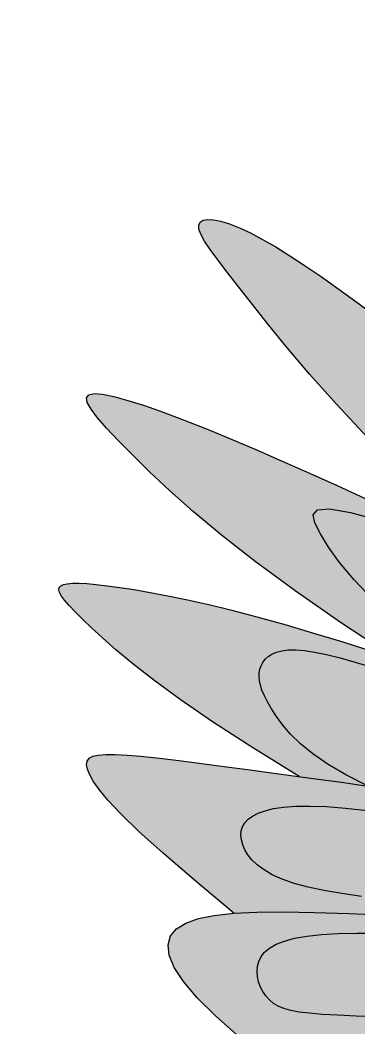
# Model space of a CAD drawing. Header units: millimetres. Extents: x -754 to 578, y -31 to 612.
# Drawn here: x 23.13 to 28.36, y 370.26 to 385.8 of the extents above; entities that cross this region are included whole.
import ezdxf

# ---------------------------------------------------------------- set-up
doc = ezdxf.new("R2010")
doc.units = ezdxf.units.MM
for name, color, linetype in [('Images', 7, 'Continuous'), ('magpie', 4, 'Continuous'), ('magpiefill', 3, 'Continuous')]:
    doc.layers.add(name, color=color, linetype=linetype)
picture_1 = doc.add_image_def('image8.png', size_in_pixel=(273, 248))

msp = doc.modelspace()

# ---------------------------------------------------------------- hatches: boundary and pattern name
at = {"layer": 'magpiefill'}
h = msp.add_hatch(color=253, dxfattribs=at)
h.dxf.hatch_style = 1
h.paths.add_polyline_path([(28.90042100318682, 381.024344027085), (28.60035963571966, 381.2495931526117), (28.31306812757468, 381.4616141762788), (28.03834915840342, 381.6601537130851), (27.77679525235255, 381.8443072583486), (27.52899893356872, 382.0131703073872), (27.29555272619859, 382.1658383555189), (27.07704915438883, 382.3014068980619), (26.8740807422861, 382.4189714303341), (26.68724001403704, 382.5176274476535), (26.51720388881978, 382.5967073391733), (26.36498686593825, 382.6564910693865), (26.23168783972782, 382.6974954966215), (26.11840570452388, 382.7202374792062), (26.0262393546618, 382.725233875469), (25.95628768447697, 382.713001543738), (25.90964958830476, 382.6840573423415), (25.88742396048057, 382.6389181296076), (25.89070789795767, 382.5774313566442), (25.92059130816094, 382.4967668456783), (25.97816230113318, 382.3934250117163), (26.06450898691718, 382.2639062697647), (26.1807194755557, 382.10471103483), (26.32788187709156, 381.9123397219191), (26.5070843015676, 381.6832927460381), (26.71941485902653, 381.4140705221939), (26.96739790285731, 381.101326713941), (27.25930275983428, 380.7423279790261), (27.60483500007774, 380.3344942237443), (28.0137001937081, 379.8752453543905), (28.49560391084577, 379.3620012772597), (29.06025172161116, 378.7921818986467), (29.71734919612467, 378.1632071248464), (30.47660190450653, 377.4724968621539), (30.59064489071265, 377.4179997076802), (31.00274170023106, 377.2194532943985), (31.4143939385523, 377.0193072365893), (31.5646844508628, 376.9455147257817), (31.23956142396547, 377.3758830103611), (30.93917442378235, 377.7650719387426), (30.66364794498236, 378.1151386111062), (30.41310648223465, 378.4281401276317), (30.1876745302082, 378.7061335884994), (29.98747658357199, 378.9511760938892), (29.81263713699513, 379.1653247439808), (29.6632806851466, 379.3506366389549), (29.53937760278573, 379.5091716374181), (29.44028178503279, 379.643000631687), (29.36519300709829, 379.7541972725051), (29.31331104419276, 379.8448352106161), (29.2838356715267, 379.9169880967634), (29.27596666431065, 379.9727295816905), (29.28890379775512, 380.0141333161412), (29.32184684707063, 380.0432729508591), (29.37891866463503, 380.058535500048), (29.48393441149542, 380.0435614317535), (29.66563232586624, 379.9783045774818), (29.95275064596193, 379.8427187687387), (30.37402760999692, 379.6167578370304), (30.95820145618564, 379.2803756138629), (31.68460058783433, 378.8432587216279), (31.18457591750416, 379.2406086976608), (30.72555706176983, 379.6043661977009), (30.30339747780676, 379.9375334351509), (29.91395062279104, 380.2431126234123), (29.55306995389846, 380.5241059758872), (29.21660892830507, 380.7835157059774)])
h = msp.add_hatch(color=253, dxfattribs=at)
h.dxf.hatch_style = 1
h.paths.add_polyline_path([(28.45696870206637, 378.4228482388336), (28.02376437046272, 378.6213454410735), (27.59601350835884, 378.8146289158674), (27.17721345179667, 379.0006842583584), (26.77086153681811, 379.1774970636894), (26.38045509946512, 379.3430529270035), (26.00953099060202, 379.4953769431855), (25.66178412038263, 379.6326522060872), (25.34094891378327, 379.7531013093022), (25.05075979578017, 379.8549468464241), (24.7949511913496, 379.9364114110465), (24.57725752546782, 379.9957175967631), (24.40141322311109, 380.0310879971675), (24.27115270925568, 380.0407452058531), (24.1893311387395, 380.0231290556782), (24.15528658584715, 379.9775483365593), (24.16747785472486, 379.9035290776778), (24.22436374951889, 379.8005973082144), (24.32440307437547, 379.6682790573506), (24.46605463344085, 379.5061003542674), (24.64777723086128, 379.3135872281459), (24.86802967078297, 379.0902657081674), (25.12741580825707, 378.8352953808147), (25.435119701954, 378.5463700617775), (25.80247046144911, 378.2208171240475), (26.24079719631769, 377.8559639406162), (26.76142901613508, 377.4491378844752), (27.37569503047659, 376.9976663286162), (28.09492434891753, 376.4988766460306), (28.93044608103315, 375.95009620971), (29.13245068864369, 375.884896491207), (29.68054815663492, 375.7041043129399), (30.25312694999837, 375.5118182165617), (30.43186673683189, 375.4508973366933), (29.83836876173456, 375.8392157433712), (29.33477145280303, 376.2071567760942), (28.91331272140471, 376.5527563087618), (28.56623047890714, 376.8740502152737), (28.28576263667783, 377.1690743695294), (28.06414710608431, 377.4358646454285), (27.89362179849408, 377.6724569168706), (27.76642462527468, 377.8768870577551), (27.68057866433771, 378.0460568658957), (27.65724765977109, 378.1723318347607), (27.72338052220684, 378.2469433817326), (27.90592616227696, 378.2611229241938), (28.23183349061346, 378.2061018795266), (28.72805141784836, 378.0731116651132), (29.42152885461365, 377.8533836983363), (30.33921471154191, 377.5381493965779), (30.17540640884013, 377.6164276552713), (29.75432915345673, 377.8162183160077), (29.32574842960537, 378.0182702714437), (28.8921291671279, 378.2211517140047)])
h = msp.add_hatch(color=255, dxfattribs=at)
h.dxf.hatch_style = 1
h.paths.add_polyline_path([(29.33477145280303, 376.2071567760942), (29.83836876173456, 375.8392157433712), (30.4318667368319, 375.4508973366933), (30.84944611113056, 375.3085714262297), (31.46728567274361, 375.0951151205507), (32.09850962881463, 374.8730722959285), (32.73350296363629, 374.6442839032159), (33.36265066150162, 374.410590893266), (33.97633770670352, 374.1738342169315), (34.88212984500365, 373.8076165889436), (35.62848476925751, 373.4635916981497), (35.95139602684753, 373.4635916981497), (36.20972332065026, 373.5281414041131), (36.33888839444285, 373.7217905220036), (36.42580309924662, 374.3298976057929), (36.12639312607525, 374.5223797914617), (35.74830468864145, 374.7512854118011), (35.34085271410036, 374.986844844799), (34.91110461440118, 375.2264481985604), (34.46612780149307, 375.4674855811911), (34.01298968732521, 375.7073471007961), (33.55875768384678, 375.943422865481), (33.11049920300709, 376.1731029833511), (32.67365423790405, 376.3944594076336), (32.24715310623191, 376.6082914720433), (31.82829870683369, 376.8160803554164), (31.41439393855233, 377.0193072365893), (31.00274170023091, 377.2194532943985), (30.59064489071253, 377.4179997076803), (30.33921471154192, 377.5381493965779), (29.42152885461365, 377.8533836983363), (28.72805141784836, 378.0731116651132), (28.23183349061346, 378.2061018795266), (27.90592616227696, 378.2611229241938), (27.72338052220684, 378.2469433817326), (27.65724765977109, 378.1723318347607), (27.68057866433771, 378.0460568658957), (27.76642462527468, 377.8768870577551), (27.89362179849408, 377.6724569168706), (28.06414710608431, 377.4358646454285), (28.28576263667783, 377.1690743695294), (28.56623047890714, 376.8740502152737), (28.91331272140471, 376.5527563087618)])
h = msp.add_hatch(color=253, dxfattribs=at)
h.dxf.hatch_style = 1
h.paths.add_polyline_path([(27.64245581293949, 376.3529772757653), (27.19969322247341, 376.4824615400119), (26.78511674539769, 376.5977857653597), (26.399274688993, 376.6986734651047), (26.0419447592479, 376.7858751023587), (25.71271201182798, 376.8603978776871), (25.41116150239882, 376.9232489916555), (25.13687828662601, 376.9754356448291), (24.88944742017512, 377.0179650377736), (24.66845395871174, 377.0518443710545), (24.47348295790144, 377.0780808452371), (24.30399104322631, 377.097513794126), (24.15892111943437, 377.1103110844821), (24.03708766109008, 377.1164727163055), (23.93730514275798, 377.115998689596), (23.85838803900257, 377.1088890043538), (23.79915082438833, 377.0951436605788), (23.75840797347979, 377.0747626582711), (23.73497396084144, 377.0477459974305), (23.72806337623683, 377.0137727574043), (23.73849127022564, 376.9712383349279), (23.76747280856662, 376.9182172060837), (23.8162231570185, 376.8527838469545), (23.88595748134003, 376.7730127336227), (23.97789094728994, 376.676978342171), (24.09323872062696, 376.5627551486819), (24.23321596710984, 376.4284176292379), (24.40109437565612, 376.2715257175076), (24.60837172781864, 376.0875811775048), (24.86860232830901, 375.8715712308287), (25.1953404818389, 375.6184830990787), (25.60214049311993, 375.3233040038544), (26.10255666686375, 374.9810211667552), (26.71014330778199, 374.5866218093807), (27.43770640167772, 374.1355570859628), (27.73254867471571, 374.0955490888745), (28.0907877908654, 374.0459001981635), (28.46254197908979, 373.992933478186), (28.50595031346895, 373.9865442263223), (28.16804547925681, 374.1547827969438), (27.88507739494058, 374.3206103015958), (27.65117778804624, 374.4825006360869), (27.46047838609991, 374.6389276962259), (27.3071109166277, 374.7883653778218), (27.18520710715572, 374.9292875766832), (27.08889868521009, 375.060168188619), (27.01231737831692, 375.1794811094381), (26.95043075165765, 375.286198658312), (26.90154972103501, 375.381286847864), (26.86482103990704, 375.4662101140803), (26.8393914617318, 375.5424328929473), (26.82440773996733, 375.611419620451), (26.81901662807168, 375.6746347325779), (26.82236487950291, 375.7335426653138), (26.83359924771905, 375.7896078546451), (26.85219255971457, 375.8438554050668), (26.87892193662961, 375.8955530951089), (26.91489057314072, 375.9435293718104), (26.96120166392445, 375.9866126822099), (27.01895840365735, 376.0236314733461), (27.08926398701599, 376.0534141922582), (27.1732216086769, 376.0747892859847), (27.27193446331664, 376.0865852015645), (27.38688927574125, 376.0876490512244), (27.52110689127482, 376.0769026079439), (27.67799168537089, 376.0532863098899), (27.86094803348303, 376.0157405952297), (28.07338031106481, 375.9632059021307), (28.31869289356977, 375.8946226687601), (28.60029015645149, 375.808931333285), (28.92157647516353, 375.7050723338728), (29.29061028316355, 375.5800521748653), (29.73406624592563, 375.4231416253023), (30.28327308692784, 375.221677520398), (30.96955952964844, 374.9629966953668), (31.82425429756556, 374.6344359854231), (32.87868611415728, 374.2233322257812), (34.16418370290184, 373.7170222516554), (35.7120757872772, 373.10284289826), (35.69306587926235, 373.1408431683321), (35.62848476925751, 373.4635916981497), (35.11886977628859, 373.6984936685204), (34.56494908353483, 373.9358548250653), (33.97633770670351, 374.1738342169315), (33.36265066150163, 374.410590893266), (32.73350296363629, 374.6442839032159), (32.09850962881455, 374.8730722959285), (31.46728567274366, 375.0951151205507), (30.84944611113055, 375.3085714262297), (30.25312694999843, 375.5118182165616), (29.68054815663496, 375.7041043129399), (29.1324506886437, 375.884896491207), (28.60957550362829, 376.0536615272053), (28.11266355919233, 376.2098661967772)])
h = msp.add_hatch(color=255, dxfattribs=at)
h.dxf.hatch_style = 1
h.paths.add_polyline_path([(29.29061028316356, 375.5800521748653), (28.92157647516353, 375.7050723338728), (28.60029015645149, 375.808931333285), (28.31869289356977, 375.8946226687601), (28.0733803110648, 375.9632059021307), (27.86094803348303, 376.0157405952297), (27.67799168537089, 376.0532863098899), (27.52110689127482, 376.0769026079439), (27.38688927574125, 376.0876490512244), (27.27193446331664, 376.0865852015645), (27.17322160867689, 376.0747892859847), (27.08926398701599, 376.0534141922582), (27.01895840365735, 376.0236314733461), (26.96120166392445, 375.9866126822099), (26.91489057314072, 375.9435293718104), (26.87892193662961, 375.8955530951089), (26.85219255971457, 375.8438554050668), (26.83359924771905, 375.7896078546451), (26.82236487950291, 375.7335426653138), (26.81901662807168, 375.6746347325779), (26.82440773996733, 375.611419620451), (26.8393914617318, 375.5424328929473), (26.86482103990704, 375.4662101140803), (26.90154972103501, 375.381286847864), (26.95043075165765, 375.286198658312), (27.01231737831692, 375.1794811094381), (27.08889868521008, 375.060168188619), (27.18520710715572, 374.9292875766832), (27.30711091662769, 374.7883653778218), (27.46047838609991, 374.6389276962259), (27.65117778804624, 374.4825006360869), (27.88507739494058, 374.3206103015958), (28.16804547925681, 374.1547827969438), (28.50595031346896, 373.9865442263223), (29.0611964931466, 373.9048178081339), (29.89324086141586, 373.7729852970666), (30.81258879440898, 373.6164835090611), (31.74534188132531, 373.4474791196765), (32.62697603079624, 373.2769606876604), (33.36453215328913, 373.1220620152238), (33.95976621417162, 372.9842635723033), (34.47274798510934, 372.8599056773878), (34.78298911179614, 372.7850983344766), (35.11311361229843, 372.7073082239781), (35.47482785156093, 372.6251330349034), (35.8798381945281, 372.5371704562634), (35.82223095305494, 372.8826458280726), (35.7120757872772, 373.10284289826), (34.16418370290173, 373.7170222516554), (32.87868611415729, 374.2233322257812), (31.82425429756552, 374.6344359854231), (30.96955952964842, 374.9629966953668), (30.28327308692785, 375.221677520398), (29.73406624592563, 375.4231416253023)])
h = msp.add_hatch(color=253, dxfattribs=at)
h.dxf.hatch_style = 1
h.paths.add_polyline_path([(28.84976736611623, 373.9359379596727), (28.46254197908981, 373.992933478186), (28.09078779086546, 374.0459001981635), (27.73254867471574, 374.0955490888745), (27.38586850391298, 374.1425911195886), (27.04879115172978, 374.1877372595752), (26.71936049143854, 374.2316984781036), (26.39654906586709, 374.2748895075583), (26.08304409606463, 374.3165401327832), (25.78246147263576, 374.3555839017372), (25.49841708618505, 374.3909543623791), (25.23452682731703, 374.4215850626679), (24.99440658663633, 374.4464095505624), (24.78167225474749, 374.4643613740214), (24.59993972225508, 374.4743740810039), (24.45186656764165, 374.4754256571441), (24.3362771209016, 374.4666718387767), (24.25103739990732, 374.4473127999123), (24.1940134225312, 374.4165487145611), (24.16307120664561, 374.3735797567334), (24.15607677012293, 374.3176061004394), (24.17089613083554, 374.2478279196895), (24.20539530665583, 374.163445388494), (24.26036622229982, 374.0620191545891), (24.34830442985809, 373.9345517606162), (24.48463138826483, 373.7704062229423), (24.68476855645426, 373.5589455579345), (24.96413739336061, 373.2895327819601), (25.33815935791808, 372.9515309113861), (25.82225590906087, 372.5343029625799), (26.43184850572318, 372.0272119519084), (26.78615461212927, 372.0446014450599), (27.20108189865061, 372.0485266541164), (27.67564155810554, 372.0405432108142), (28.21155260809632, 372.0223396480724), (28.80688450447271, 371.9956227416305), (29.44510845607456, 371.9621722385105), (30.10604610998944, 371.9237861285548), (30.76951911330457, 371.8822624016059), (31.4153491131075, 371.8393990475064), (32.02335775648581, 371.7969940560989), (32.57336669052662, 371.7568454172258), (33.04519756231717, 371.7207511207296), (34.14309640888111, 371.4625522968754), (34.72433496027429, 371.3334528849484), (35.04724621786431, 371.527102002839), (35.04724621786431, 371.656201414766), (35.04724621786431, 371.9789499445835), (34.85349718028397, 372.1080493565105), (34.72433496027429, 372.430797886328), (35.2409924016622, 372.3662481803644), (35.49931969546446, 372.3662481803644), (35.88681206305978, 372.3662481803644), (35.88681206305978, 372.4953475922914), (35.8798381945281, 372.5371704562634), (35.47482785156097, 372.6251330349034), (35.11311361229842, 372.7073082239781), (34.78298911179612, 372.7850983344766), (34.47274798510964, 372.8599056773878), (34.17068386729422, 372.9331325637006), (33.86509039340573, 373.0061813044042), (33.5442611984997, 373.0804542104875), (33.19648991763162, 373.1573535929394), (32.81327099730382, 373.2378357422988), (32.398902129806, 373.3210728673031), (31.96088181887447, 373.4057911562397), (31.50670856824568, 373.4907167973959), (31.04388088165598, 373.5745759790588), (30.57989726284177, 373.6560948895158), (30.12225621553949, 373.7339997170541), (29.67845624348555, 373.807016649961), (29.2544200786723, 373.8742026733542)])
h.paths.add_polyline_path([(26.56318565520301, 373.3608468430672), (26.5980897225051, 373.4202714727396), (26.64941343857109, 373.4750748450099), (26.71816450708801, 373.5249014808329), (26.80535063174284, 373.5693959011626), (26.91238457484068, 373.6080446341966), (27.0422993331589, 373.6397022371042), (27.19853296209294, 373.6630652742979), (27.38452351703826, 373.6768303101902), (27.60370905339028, 373.6796939091934), (27.85952762654446, 373.6703526357202), (28.15541729189624, 373.6475030541829), (28.49481610484107, 373.6098417289941), (28.87881080880621, 373.5567465656137), (29.29908289934621, 373.4903208336921), (29.74496256004745, 373.4133491439272), (30.20577997449626, 373.3286161070168), (30.67086532627904, 373.238906333659), (31.12954879898216, 373.1470044345515), (31.57116057619197, 373.0556950203925), (31.9850308414948, 372.9677627018796), (32.36260398244183, 372.8853996184246), (32.70378120244218, 372.8084280242947), (33.01057790887005, 372.7360777024708), (33.28500950909939, 372.6675784359338), (33.52909141050422, 372.6021600076647), (33.74483902045861, 372.5390522006446), (33.93426774633652, 372.4774847978541), (34.09939299551199, 372.4166875822744), (34.2421313821336, 372.3560483308854), (34.3640043474482, 372.295586796663), (34.46643453947726, 372.235480726582), (34.55084460624215, 372.1759078676175), (34.61865719576434, 372.1170459667442), (34.67129495606522, 372.0590727709373), (34.71018053516623, 372.0021660271714), (34.73673658108882, 371.9465034824216), (34.75209923443379, 371.8923912500608), (34.75625860611967, 371.8406489090548), (34.74891829964435, 371.7922244047672), (34.72978191850574, 371.748065682562), (34.69855306620176, 371.7091206878026), (34.6549353462303, 371.676337365853), (34.59863236208929, 371.650663662077), (34.52934771727663, 371.6330475218383), (34.4461428553989, 371.6241702818374), (34.34551058049738, 371.6236468441218), (34.22330153672204, 371.630825502076), (34.07536636822282, 371.6450545490844), (33.89755571914972, 371.6656822785312), (33.68572023365245, 371.6920569838007), (33.43571055588151, 371.7235269582773), (33.14337732998647, 371.7594404953456), (32.80668539959498, 371.7991261360347), (32.43205640624588, 371.8418334119546), (32.02802619095523, 371.8867921023602), (31.60313059473942, 371.9332319865063), (31.16590545861543, 371.9803828436479), (30.72488662359815, 372.0274744530398), (30.28860993070517, 372.0737365939371), (29.86561122095243, 372.1183990455945), (29.46321116398903, 372.161007573402), (29.08386974399427, 372.2023718872893), (28.72883177378081, 372.2436176833211), (28.3993420661608, 372.2858706575622), (28.09664543394653, 372.3302565060771), (27.82198668995038, 372.3779009249308), (27.57661064698456, 372.4299296101878), (27.36176211786141, 372.4874682579128), (27.17805363000106, 372.5512574581451), (27.02356856925491, 372.620497376822), (26.8957580360822, 372.694003073855), (26.79207313094217, 372.7705896091559), (26.70996495429405, 372.8490720426364), (26.64688460659708, 372.9282654342082), (26.60028318831051, 373.0069848437831), (26.56761179989356, 373.0840453312726), (26.54691430901011, 373.1584002000957), (26.53860565214252, 373.2295557276997), (26.54369353297782, 373.2971564350387)], flags=16)
h = msp.add_hatch(color=255, dxfattribs=at)
h.dxf.hatch_style = 1
h.paths.add_polyline_path([(29.08386974399428, 372.2023718872893), (29.46321116398892, 372.161007573402), (29.86561122095243, 372.1183990455945), (30.55925930712233, 372.0451599945016), (31.41872633048332, 371.9533868498289), (32.2620465935509, 371.8612143357719), (32.99617097786632, 371.7775249972607), (33.43571055588156, 371.7235269582773), (33.6857202336525, 371.6920569838007), (33.89755571914971, 371.6656822785312), (34.07536636822282, 371.6450545490844), (34.22330153672203, 371.630825502076), (34.34551058049738, 371.6236468441218), (34.4461428553989, 371.6241702818374), (34.52934771727664, 371.6330475218383), (34.59863236208929, 371.650663662077), (34.6549353462303, 371.676337365853), (34.69855306620176, 371.7091206878026), (34.72978191850574, 371.748065682562), (34.74891829964435, 371.7922244047672), (34.75625860611967, 371.8406489090548), (34.75209923443379, 371.8923912500608), (34.73673658108881, 371.9465034824216), (34.71018053516623, 372.0021660271714), (34.67129495606522, 372.0590727709373), (34.61865719576433, 372.1170459667442), (34.55084460624214, 372.1759078676175), (34.46643453947726, 372.235480726582), (34.36400434744821, 372.295586796663), (34.24213138213361, 372.3560483308854), (34.09939299551198, 372.4166875822744), (33.93426774633652, 372.4774847978541), (33.74483902045861, 372.5390522006446), (33.52909141050422, 372.6021600076647), (33.28500950909938, 372.6675784359338), (33.01057790887005, 372.7360777024708), (32.70378120244218, 372.8084280242947), (32.3626039824418, 372.8853996184246), (31.98503084149487, 372.9677627018796), (31.57116057619202, 373.0556950203925), (31.12954879898217, 373.1470044345515), (30.67086532627906, 373.238906333659), (30.20577997449627, 373.3286161070168), (29.74496256004744, 373.4133491439272), (29.29908289934621, 373.4903208336921), (28.8788108088062, 373.5567465656137), (28.49481610484107, 373.6098417289941), (28.15541729189624, 373.6475030541829), (27.85952762654446, 373.6703526357202), (27.60370905339028, 373.6796939091934), (27.38452351703826, 373.6768303101902), (27.19853296209294, 373.6630652742979), (27.04229933315891, 373.6397022371042), (26.91238457484068, 373.6080446341966), (26.80535063174284, 373.5693959011626), (26.71816450708801, 373.5249014808329), (26.6494134385711, 373.4750748450099), (26.5980897225051, 373.4202714727396), (26.56318565520301, 373.3608468430672), (26.54369353297782, 373.2971564350387), (26.53860565214252, 373.2295557276997), (26.54691430901011, 373.1584002000957), (26.56761179989356, 373.0840453312726), (26.60028318831051, 373.0069848437831), (26.64688460659708, 372.9282654342082), (26.70996495429404, 372.8490720426364), (26.79207313094217, 372.7705896091559), (26.8957580360822, 372.694003073855), (27.02356856925491, 372.620497376822), (27.17805363000106, 372.5512574581451), (27.36176211786141, 372.4874682579128), (27.57661064698456, 372.4299296101878), (27.82198668995037, 372.3779009249308), (28.09664543394655, 372.3302565060771), (28.39934206616079, 372.2858706575622), (28.7288317737808, 372.2436176833211)])
h = msp.add_hatch(color=253, dxfattribs=at)
h.dxf.hatch_style = 1
h.paths.add_polyline_path([(25.86609188357893, 370.7243080385861), (26.15028571856257, 370.4409376519814), (26.50669021445023, 370.1256217535797), (27.01399467003509, 370.1494361693858), (27.63996728660015, 370.1542432455144), (28.14336364263783, 370.1531142457663), (28.71183664933735, 370.1485286147667), (29.32131065312537, 370.1415324757149), (29.94771000042898, 370.13317195181), (30.56695903767477, 370.1244931662511), (31.15498211128975, 370.1165422422373), (31.68770356770037, 370.1103653029679), (32.14104775333359, 370.1070084716419), (32.33479393713174, 370.236107883569), (32.59312408471737, 370.236107883569), (32.85145137851964, 370.3006575895324), (33.56185500370543, 370.3006575895324), (33.75560118750286, 370.365207295496), (33.94934737130075, 370.494306707423), (34.07851244509334, 370.8170552372405), (34.14309640888109, 371.0107043551309), (33.88476626129591, 371.2689031789851), (33.04519756231741, 371.7207511207296), (32.57336669052657, 371.7568454172258), (32.02335775648575, 371.7969940560989), (31.41534911310755, 371.8393990475064), (30.76951911330455, 371.8822624016059), (30.10604610998939, 371.9237861285548), (29.44510845607458, 371.9621722385105), (28.8068845044727, 371.9956227416305), (28.21155260809635, 372.0223396480724), (27.67564155810556, 372.0405432108142), (27.20108189865062, 372.0485266541164), (26.78615461212927, 372.0446014450599), (26.42914068093926, 372.0270790507259), (26.12832108747834, 371.9942709381954), (25.88197681414428, 371.9444885745494), (25.68838884333483, 371.876043426869), (25.54583815744775, 371.7872469622354), (25.45353184926879, 371.6763725707092), (25.41438145313576, 371.5415413342705), (25.43222461377445, 371.3808362578791), (25.51089897591068, 371.1923403464947), (25.65424218427024, 370.9741366050771)])
h = msp.add_hatch(color=255, dxfattribs=at)
h.dxf.hatch_style = 1
h.paths.add_polyline_path([(30.01230129733123, 371.6633820516898), (29.65522815279792, 371.682894075204), (29.30390484061487, 371.6990882433695), (28.9626585653019, 371.7110166108227), (28.63581653137882, 371.7177312321996), (28.32770594336545, 371.7182841621366), (28.04265400578157, 371.7117274552698), (27.78498792314701, 371.6971131662356), (27.55903489998157, 371.6734933496701), (27.36791684618032, 371.6402360426185), (27.20993449313929, 371.5979732117617), (27.0821832776298, 371.5476528061895), (26.98175863642314, 371.4902227749917), (26.90575600629062, 371.426631067258), (26.85127082400354, 371.3578256320784), (26.81539852633319, 371.2847544185426), (26.79523455005089, 371.2083653757404), (26.7882497524662, 371.1296953231441), (26.79341667304178, 371.0501365617554), (26.81008327177856, 370.9711702629589), (26.83759750867746, 370.8942775981388), (26.8753073437394, 370.8209397386793), (26.92256073696532, 370.752637855965), (26.97870564835614, 370.69085312138), (27.04309003791279, 370.6370667063088), (27.11611896649677, 370.5923055568405), (27.20242589841193, 370.5557797178844), (27.30770139882272, 370.5262450090547), (27.43763603289356, 370.5024572499654), (27.5979203657889, 370.483172260231), (27.79424496267317, 370.4671458594653), (28.03230038871079, 370.4531338672826), (28.3177772090662, 370.4398921032971), (28.6535108262139, 370.426472620282), (29.03091599186844, 370.4131124036467), (29.43855229505458, 370.4003446719598), (29.86497932479683, 370.3887026437896), (30.29875667011996, 370.3787195377046), (30.7284439200486, 370.3709285722735), (31.14260066360732, 370.3658629660645), (31.52978648982088, 370.3640559376464), (31.88075422693182, 370.3660308322044), (32.1950296600548, 370.3722715013927), (32.47433181352234, 370.383251923482), (32.72037971166701, 370.3994460767435), (32.93489237882137, 370.4213279394478), (33.11958883931798, 370.4493714898661), (33.27618811748939, 370.4840507062692), (33.40640923766819, 370.5258395669281), (33.51185267074599, 370.5749059398458), (33.59364467385073, 370.630193251953), (33.65279295066943, 370.6903388199127), (33.69030520488909, 370.7539799603876), (33.70718914019672, 370.8197539900407), (33.70445246027933, 370.8862982255346), (33.68310286882394, 370.9522499835323), (33.64414806951754, 371.0162465806966), (33.58812155340517, 371.0771721974509), (33.51365996096393, 371.1348984692598), (33.41892572002892, 371.1895438953488), (33.30208125843524, 371.2412269749429), (33.16128900401801, 371.2900662072678), (32.99471138461235, 371.3361800915486), (32.80051082805336, 371.3796871270104), (32.57684976217615, 371.4207058128787), (32.32287855828735, 371.4593348972658), (32.04169936157964, 371.4955941238327), (31.73740226071721, 371.5294834851271), (31.41407734436427, 371.5610029736969), (31.07581470118499, 371.5901525820902), (30.7267044198436, 371.6169323028548), (30.37083658900429, 371.6413421285387)])

# ---------------------------------------------------------------- linework, layer by layer
at = {"layer": 'magpie'}
for points in [[(28.49560391084577, 379.3620012772597), (28.0137001937081, 379.8752453543905), (27.60483500007773, 380.3344942237443), (27.25930275983427, 380.7423279790261), (26.96739790285731, 381.101326713941), (26.71941485902645, 381.4140705221939), (26.50708430156756, 381.6832927460381), (26.32788187709157, 381.9123397219191), (26.1807194755557, 382.10471103483), (26.06450898691717, 382.2639062697647), (25.97816230113318, 382.3934250117163), (25.92059130816094, 382.4967668456783), (25.89070789795767, 382.5774313566442), (25.88742396048057, 382.6389181296076), (25.90964958830476, 382.6840573423415), (25.95628768447697, 382.713001543738), (26.0262393546618, 382.725233875469), (26.11840570452388, 382.7202374792062), (26.23168783972782, 382.6974954966215), (26.36498686593825, 382.6564910693865), (26.51720388881978, 382.5967073391733), (26.68724001403704, 382.5176274476535), (26.8740807422861, 382.4189714303341), (27.07704915438883, 382.3014068980619), (27.29555272619859, 382.1658383555189), (27.52899893356872, 382.0131703073872), (27.77679525235255, 381.8443072583486), (28.03834915840342, 381.6601537130851), (28.31306812757468, 381.4616141762788), (28.60035963571966, 381.2495931526117)], [(28.93044608103321, 375.95009620971), (28.09492434891753, 376.4988766460306), (27.37569503047659, 376.9976663286162), (26.76142901613508, 377.4491378844752), (26.2407971963177, 377.8559639406162), (25.80247046144911, 378.2208171240475), (25.435119701954, 378.5463700617775), (25.12741580825707, 378.8352953808147), (24.86802967078298, 379.0902657081674), (24.64777723086127, 379.3135872281459), (24.46605463344085, 379.5061003542674), (24.32440307437547, 379.6682790573506), (24.22436374951889, 379.8005973082144), (24.16747785472486, 379.9035290776778), (24.15528658584715, 379.9775483365593), (24.1893311387395, 380.0231290556782), (24.27115270925568, 380.0407452058531), (24.40141322311109, 380.0310879971675), (24.57725752546782, 379.9957175967631), (24.7949511913496, 379.9364114110465), (25.05075979578017, 379.8549468464241), (25.34094891378327, 379.7531013093022), (25.66178412038264, 379.6326522060872), (26.00953099060201, 379.4953769431855), (26.38045509946513, 379.3430529270035), (26.77086153681812, 379.1774970636894), (27.17721345179666, 379.0006842583584), (27.59601350835883, 378.8146289158674), (28.02376437046271, 378.6213454410735), (28.45696870206638, 378.4228482388336)], [(30.43186673683179, 375.4508973366933), (29.83836876173456, 375.8392157433712), (29.33477145280303, 376.2071567760942), (28.91331272140471, 376.5527563087618), (28.56623047890714, 376.8740502152737), (28.28576263667783, 377.1690743695294), (28.06414710608431, 377.4358646454285), (27.89362179849408, 377.6724569168706), (27.76642462527468, 377.8768870577551), (27.68057866433771, 378.0460568658957), (27.65724765977109, 378.1723318347607), (27.72338052220684, 378.2469433817326), (27.90592616227696, 378.2611229241938), (28.23183349061346, 378.2061018795266), (28.72805141784836, 378.0731116651132), (29.42152885461365, 377.8533836983363), (30.33921471154136, 377.538149396578)], [(27.43845472058628, 374.1350931533303), (26.71014330778199, 374.5866218093807), (26.10255666686375, 374.9810211667552), (25.60214049311993, 375.3233040038544), (25.1953404818389, 375.6184830990787), (24.86860232830901, 375.8715712308287), (24.60837172781864, 376.0875811775048), (24.40109437565612, 376.2715257175076), (24.23321596710984, 376.4284176292379), (24.09323872062696, 376.5627551486819), (23.97789094728994, 376.676978342171), (23.88595748134003, 376.7730127336227), (23.8162231570185, 376.8527838469545), (23.76747280856662, 376.9182172060837), (23.73849127022564, 376.9712383349279), (23.72806337623683, 377.0137727574043), (23.73497396084144, 377.0477459974305), (23.75840797347979, 377.0747626582711), (23.79915082438833, 377.0951436605788), (23.85838803900257, 377.1088890043538), (23.93730514275798, 377.115998689596), (24.03708766109008, 377.1164727163055), (24.15892111943436, 377.1103110844821), (24.30399104322632, 377.097513794126), (24.47348295790145, 377.0780808452371), (24.66845395871174, 377.0518443710545), (24.88944742017512, 377.0179650377736), (25.136878286626, 376.9754356448291), (25.41116150239882, 376.9232489916555), (25.71271201182798, 376.8603978776871), (26.0419447592479, 376.7858751023587), (26.399274688993, 376.6986734651047), (26.7851167453977, 376.5977857653597), (27.1996932224734, 376.4824615400119), (27.64245581293949, 376.3529772757653), (28.11266355919232, 376.2098661967772), (28.60957550362827, 376.0536615272053)], [(28.50595031346882, 373.9865442263223), (28.16804547925681, 374.1547827969438), (27.88507739494058, 374.3206103015958), (27.65117778804624, 374.4825006360869), (27.46047838609991, 374.6389276962259), (27.3071109166277, 374.7883653778218), (27.18520710715572, 374.9292875766832), (27.08889868521009, 375.060168188619), (27.01231737831692, 375.1794811094381), (26.95043075165765, 375.286198658312), (26.90154972103501, 375.381286847864), (26.86482103990704, 375.4662101140803), (26.8393914617318, 375.5424328929473), (26.82440773996733, 375.611419620451), (26.81901662807168, 375.6746347325779), (26.82236487950291, 375.7335426653138), (26.83359924771905, 375.7896078546451), (26.85219255971457, 375.8438554050668), (26.87892193662961, 375.8955530951089), (26.91489057314072, 375.9435293718104), (26.96120166392445, 375.9866126822099), (27.01895840365735, 376.0236314733461), (27.08926398701599, 376.0534141922582), (27.1732216086769, 376.0747892859847), (27.27193446331664, 376.0865852015645), (27.38688927574125, 376.0876490512244), (27.52110689127482, 376.0769026079439), (27.67799168537089, 376.0532863098899), (27.86094803348303, 376.0157405952297), (28.07338031106481, 375.9632059021307), (28.31869289356977, 375.8946226687601), (28.60029015645149, 375.808931333285)], [(26.43184850572321, 372.0272119519084), (25.82225590906087, 372.5343029625799), (25.33815935791807, 372.9515309113861), (24.96413739336061, 373.2895327819601), (24.68476855645426, 373.5589455579345), (24.48463138826483, 373.7704062229423), (24.34830442985809, 373.9345517606162), (24.26036622229982, 374.0620191545891), (24.20539530665583, 374.163445388494), (24.17089613083554, 374.2478279196895), (24.15607677012293, 374.3176061004394), (24.16307120664561, 374.3735797567334), (24.1940134225312, 374.4165487145611), (24.25103739990732, 374.4473127999123), (24.3362771209016, 374.4666718387767), (24.45186656764165, 374.4754256571441), (24.59993972225508, 374.4743740810039), (24.78167225474749, 374.4643613740214), (24.99440658663633, 374.4464095505624), (25.23452682731704, 374.4215850626679), (25.49841708618504, 374.3909543623791), (25.78246147263576, 374.3555839017372), (26.08304409606464, 374.3165401327832), (26.39654906586709, 374.2748895075583), (26.71936049143854, 374.2316984781036), (27.04879115172978, 374.1877372595752), (27.385868503913, 374.1425911195886), (27.73254867471571, 374.0955490888745), (28.09078779086547, 374.0459001981635), (28.46254197908979, 373.992933478186)], [(28.39934206616079, 372.2858706575622), (28.09664543394655, 372.3302565060771), (27.82198668995037, 372.3779009249308), (27.57661064698456, 372.4299296101878), (27.36176211786142, 372.4874682579128), (27.17805363000106, 372.5512574581451), (27.02356856925491, 372.620497376822), (26.8957580360822, 372.694003073855), (26.79207313094217, 372.7705896091559), (26.70996495429405, 372.8490720426364), (26.64688460659708, 372.9282654342082), (26.60028318831051, 373.0069848437831), (26.56761179989356, 373.0840453312726), (26.54691430901011, 373.1584002000957), (26.53860565214252, 373.2295557276997), (26.54369353297782, 373.2971564350387), (26.56318565520301, 373.3608468430672), (26.5980897225051, 373.4202714727396), (26.64941343857109, 373.4750748450099), (26.71816450708801, 373.5249014808329), (26.80535063174284, 373.5693959011626), (26.91238457484068, 373.6080446341966), (27.0422993331589, 373.6397022371042), (27.19853296209294, 373.6630652742979), (27.38452351703826, 373.6768303101902), (27.60370905339028, 373.6796939091934), (27.85952762654446, 373.6703526357202), (28.15541729189624, 373.6475030541829), (28.49481610484107, 373.6098417289941)], [(26.51066133394694, 370.1221084502229), (26.15028571856257, 370.4409376519814), (25.86609188357893, 370.7243080385861), (25.65424218427024, 370.9741366050771), (25.51089897591068, 371.1923403464947), (25.43222461377445, 371.3808362578791), (25.41438145313576, 371.5415413342705), (25.45353184926879, 371.6763725707092), (25.54583815744775, 371.7872469622354), (25.68838884333483, 371.876043426869), (25.88197681414428, 371.9444885745494), (26.12832108747834, 371.9942709381954), (26.42914068093926, 372.0270790507259), (26.78615461212927, 372.0446014450599), (27.20108189865062, 372.0485266541164), (27.67564155810556, 372.0405432108142), (28.21155260809633, 372.0223396480724), (28.8068845044727, 371.9956227416305)], [(28.65351082621389, 370.426472620282), (28.31777720906621, 370.4398921032971), (28.03230038871079, 370.4531338672826), (27.79424496267317, 370.4671458594653), (27.59792036578891, 370.483172260231), (27.43763603289357, 370.5024572499654), (27.30770139882273, 370.5262450090547), (27.20242589841193, 370.5557797178844), (27.11611896649677, 370.5923055568405), (27.04309003791279, 370.6370667063088), (26.97870564835614, 370.69085312138), (26.92256073696532, 370.752637855965), (26.8753073437394, 370.8209397386793), (26.83759750867746, 370.8942775981388), (26.81008327177856, 370.9711702629589), (26.79341667304178, 371.0501365617554), (26.7882497524662, 371.1296953231441), (26.79523455005089, 371.2083653757404), (26.81539852633319, 371.2847544185426), (26.85127082400354, 371.3578256320784), (26.90575600629062, 371.426631067258), (26.98175863642314, 371.4902227749917), (27.0821832776298, 371.5476528061895), (27.20993449313929, 371.5979732117617), (27.36791684618032, 371.6402360426185), (27.55903489998157, 371.6734933496701), (27.78498792314701, 371.6971131662356), (28.04265400578157, 371.7117274552698), (28.32770594336544, 371.7182841621366), (28.63581653137882, 371.7177312321996)]]:
    msp.add_lwpolyline(points, dxfattribs=at)

# ---------------------------------------------------------------- pictures from other files: only their frames are drawn
at = {"layer": 'Images'}
image = msp.add_image(picture_1, insert=(-0.01096749804606389, 312.1406939309718), size_in_units=(89.93415841046361, 81.69842961829661), dxfattribs=at)
image.dxf.flags = 15

doc.saveas('drawing.dxf')
